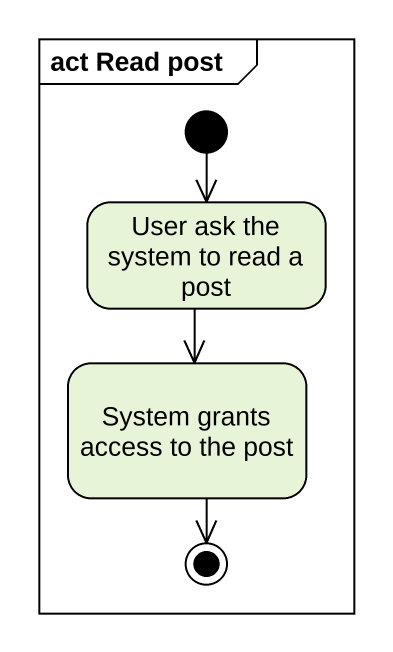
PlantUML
@startuml
mainframe act Read post
hide empty description
state "User ask the system to read a post" as User_ask_the_system_to_read
state "System grants access to the post" as System_grants_access_to_the
[*] --> User_ask_the_system_to_read
User_ask_the_system_to_read --> System_grants_access_to_the
System_grants_access_to_the --> [*]
@enduml
